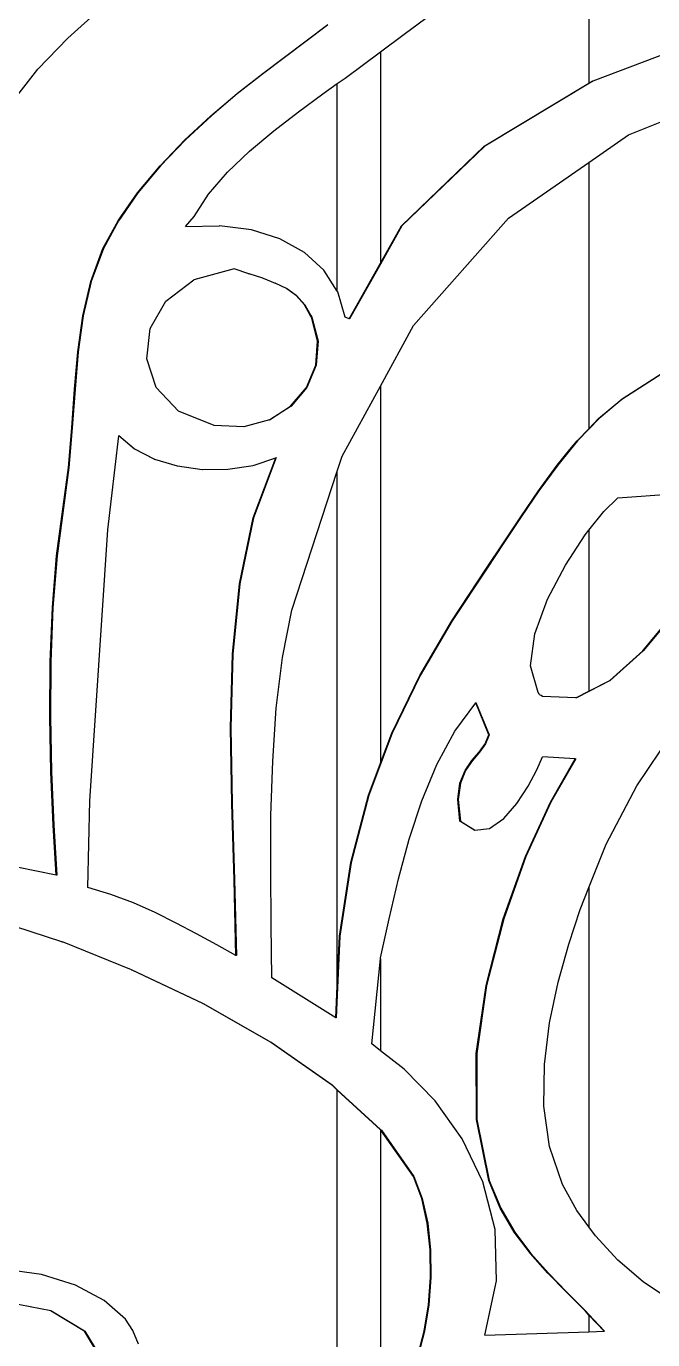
# Model space of a CAD drawing. Header units: inches. Extents: x -2812 to 9774, y -15726 to -746.
# Drawn here: x 3026.01 to 3032.76, y -9111.15 to -9097.01 of the extents above; entities that cross this region are included whole.
import ezdxf

# ---------------------------------------------------------------- set-up
doc = ezdxf.new("R2010")
doc.units = ezdxf.units.IN
doc.header["$LTSCALE"] = 17
doc.header["$MEASUREMENT"] = 0
doc.layers.add('OUTLINE', color=1, linetype='Continuous', lineweight=25)

# ---------------------------------------------------------------- blocks, each defined once
blk = doc.blocks.new('kk')
for p, q in [((-1717.483, -2503.72), (-1717.483, -2505.557)), ((-1719.472, -2505.027), (-1718.81, -2504.538)), ((-1723.096, -2505.07), (-1722.739, -2504.753)), ((-1720.997, -2505.456), (-1720.297, -2504.928)), ((-1720.293, -2504.928), (-1720.993, -2505.456)), ((-1716.068, -2505.012), (-1717.441, -2505.535)), ((-1723.417, -2505.405), (-1723.096, -2505.07)), ((-1719.728, -2505.217), (-1719.472, -2505.027)), ((-1720.109, -2505.5), (-1719.728, -2505.217)), ((-1719.728, -2505.217), (-1719.728, -2507.495)), ((-1723.644, -2505.697), (-1723.417, -2505.405)), ((-1721.272, -2505.667), (-1720.997, -2505.456)), ((-1720.993, -2505.456), (-1721.267, -2505.667)), ((-1720.997, -2505.456), (-1720.993, -2505.456)), ((-1720.35, -2505.672), (-1720.193, -2505.56)), ((-1720.193, -2505.56), (-1720.109, -2505.5)), ((-1720.193, -2507.793), (-1720.193, -2505.56)), ((-1718.609, -2506.234), (-1717.483, -2505.557)), ((-1717.441, -2505.535), (-1718.604, -2506.234)), ((-1717.483, -2505.557), (-1717.446, -2505.535)), ((-1717.446, -2505.535), (-1717.441, -2505.535)), ((-1717.055, -2506.112), (-1715.466, -2505.469)), ((-1721.554, -2505.906), (-1721.272, -2505.667)), ((-1721.267, -2505.667), (-1721.549, -2505.906)), ((-1721.272, -2505.667), (-1721.267, -2505.667)), ((-1720.61, -2505.863), (-1720.35, -2505.672)), ((-1720.877, -2506.068), (-1720.61, -2505.863)), ((-1721.834, -2506.167), (-1721.554, -2505.906)), ((-1721.549, -2505.906), (-1721.829, -2506.167)), ((-1721.554, -2505.906), (-1721.549, -2505.906)), ((-1721.137, -2506.286), (-1720.877, -2506.068)), ((-1717.483, -2506.409), (-1717.055, -2506.112)), ((-1721.834, -2506.167), (-1722.101, -2506.446)), ((-1721.829, -2506.167), (-1722.096, -2506.446)), ((-1721.834, -2506.167), (-1721.829, -2506.167)), ((-1721.375, -2506.514), (-1721.137, -2506.286)), ((-1719.501, -2507.092), (-1718.609, -2506.234)), ((-1718.604, -2506.234), (-1719.496, -2507.092)), ((-1718.609, -2506.234), (-1718.604, -2506.234)), ((-1718.349, -2507.01), (-1717.483, -2506.409)), ((-1717.483, -2506.409), (-1717.483, -2509.275)), ((-1722.344, -2506.737), (-1722.101, -2506.446)), ((-1722.096, -2506.446), (-1722.339, -2506.737)), ((-1722.101, -2506.446), (-1722.096, -2506.446)), ((-1721.578, -2506.75), (-1721.375, -2506.514)), ((-1722.524, -2506.995), (-1722.344, -2506.737)), ((-1722.339, -2506.737), (-1722.521, -2506.997)), ((-1722.344, -2506.737), (-1722.339, -2506.737)), ((-1721.733, -2506.992), (-1721.578, -2506.75)), ((-1721.829, -2507.1), (-1721.733, -2506.992)), ((-1722.717, -2507.337), (-1722.553, -2507.036)), ((-1722.548, -2507.036), (-1722.712, -2507.337)), ((-1722.553, -2507.036), (-1722.524, -2506.995)), ((-1722.553, -2507.036), (-1722.548, -2507.036)), ((-1722.521, -2506.997), (-1722.548, -2507.036)), ((-1722.521, -2506.997), (-1722.524, -2506.995)), ((-1721.829, -2507.1), (-1721.464, -2507.09)), ((-1721.464, -2507.09), (-1721.46, -2507.09)), ((-1721.117, -2507.135), (-1721.46, -2507.09)), ((-1720.81, -2507.233), (-1721.117, -2507.135)), ((-1719.728, -2507.495), (-1719.501, -2507.092)), ((-1719.496, -2507.092), (-1719.728, -2507.503)), ((-1719.501, -2507.092), (-1719.496, -2507.092)), ((-1719.37, -2508.164), (-1718.349, -2507.01)), ((-1720.547, -2507.378), (-1720.81, -2507.233)), ((-1722.848, -2507.69), (-1722.717, -2507.337)), ((-1722.712, -2507.337), (-1722.843, -2507.69)), ((-1722.717, -2507.337), (-1722.712, -2507.337)), ((-1720.336, -2507.569), (-1720.547, -2507.378)), ((-1721.303, -2507.554), (-1721.736, -2507.672)), ((-1721.145, -2507.608), (-1721.303, -2507.554)), ((-1720.065, -2508.093), (-1719.728, -2507.495)), ((-1719.728, -2507.503), (-1720.061, -2508.094)), ((-1719.728, -2507.495), (-1719.728, -2507.503)), ((-1722.933, -2508.061), (-1722.848, -2507.69)), ((-1722.843, -2507.69), (-1722.929, -2508.061)), ((-1722.848, -2507.69), (-1722.843, -2507.69)), ((-1722.039, -2507.901), (-1721.736, -2507.672)), ((-1721.145, -2507.608), (-1721.14, -2507.608)), ((-1720.996, -2507.656), (-1721.14, -2507.608)), ((-1720.996, -2507.656), (-1720.991, -2507.656)), ((-1720.991, -2507.656), (-1720.861, -2507.707)), ((-1720.193, -2507.793), (-1720.336, -2507.569)), ((-1720.741, -2507.767), (-1720.861, -2507.707)), ((-1720.861, -2507.707), (-1720.857, -2507.707)), ((-1720.857, -2507.707), (-1720.736, -2507.767)), ((-1720.741, -2507.767), (-1720.736, -2507.767)), ((-1720.636, -2507.843), (-1720.741, -2507.767)), ((-1720.736, -2507.767), (-1720.631, -2507.843)), ((-1720.187, -2507.802), (-1720.193, -2507.793)), ((-1720.109, -2508.073), (-1720.187, -2507.802)), ((-1722.209, -2508.198), (-1722.039, -2507.901)), ((-1720.636, -2507.843), (-1720.631, -2507.843)), ((-1720.546, -2507.943), (-1720.636, -2507.843)), ((-1720.631, -2507.843), (-1720.541, -2507.943)), ((-1720.546, -2507.943), (-1720.541, -2507.943)), ((-1720.483, -2508.053), (-1720.546, -2507.943)), ((-1720.541, -2507.943), (-1720.477, -2508.056)), ((-1722.987, -2508.449), (-1722.933, -2508.061)), ((-1722.929, -2508.061), (-1722.982, -2508.449)), ((-1722.933, -2508.061), (-1722.929, -2508.061)), ((-1720.477, -2508.056), (-1720.483, -2508.053)), ((-1720.472, -2508.073), (-1720.483, -2508.053)), ((-1720.477, -2508.056), (-1720.467, -2508.073)), ((-1720.472, -2508.073), (-1720.467, -2508.073)), ((-1720.404, -2508.333), (-1720.472, -2508.073)), ((-1720.467, -2508.073), (-1720.399, -2508.333)), ((-1720.065, -2508.093), (-1720.109, -2508.073)), ((-1720.061, -2508.094), (-1720.065, -2508.093)), ((-1722.245, -2508.523), (-1722.209, -2508.198)), ((-1719.728, -2508.817), (-1719.37, -2508.164)), ((-1720.425, -2508.592), (-1720.404, -2508.333)), ((-1720.399, -2508.333), (-1720.42, -2508.592)), ((-1720.404, -2508.333), (-1720.399, -2508.333)), ((-1723.022, -2508.851), (-1722.987, -2508.449)), ((-1722.982, -2508.449), (-1723.017, -2508.851)), ((-1722.987, -2508.449), (-1722.982, -2508.449)), ((-1722.143, -2508.833), (-1722.245, -2508.523)), ((-1720.525, -2508.832), (-1720.425, -2508.592)), ((-1720.42, -2508.592), (-1720.521, -2508.832)), ((-1720.425, -2508.592), (-1720.42, -2508.592)), ((-1717.127, -2508.959), (-1716.508, -2508.559)), ((-1716.503, -2508.559), (-1717.123, -2508.959)), ((-1720.695, -2509.034), (-1720.525, -2508.832)), ((-1720.521, -2508.832), (-1720.69, -2509.034)), ((-1720.525, -2508.832), (-1720.521, -2508.832)), ((-1720.141, -2509.571), (-1719.728, -2508.817)), ((-1719.728, -2508.817), (-1719.728, -2512.875)), ((-1723.052, -2509.266), (-1723.022, -2508.851)), ((-1723.017, -2508.851), (-1723.047, -2509.266)), ((-1723.022, -2508.851), (-1723.017, -2508.851)), ((-1721.902, -2509.086), (-1722.143, -2508.833)), ((-1717.378, -2509.167), (-1717.127, -2508.959)), ((-1717.123, -2508.959), (-1717.374, -2509.167)), ((-1717.127, -2508.959), (-1717.123, -2508.959)), ((-1721.518, -2509.24), (-1721.902, -2509.086)), ((-1720.924, -2509.181), (-1720.695, -2509.034)), ((-1720.69, -2509.034), (-1720.92, -2509.181)), ((-1720.695, -2509.034), (-1720.69, -2509.034)), ((-1721.199, -2509.256), (-1721.518, -2509.24)), ((-1720.924, -2509.181), (-1721.199, -2509.256)), ((-1720.924, -2509.181), (-1720.92, -2509.181)), ((-1717.374, -2509.167), (-1717.483, -2509.28)), ((-1717.483, -2509.275), (-1717.378, -2509.167)), ((-1717.378, -2509.167), (-1717.374, -2509.167)), ((-1723.089, -2509.692), (-1723.052, -2509.266)), ((-1723.047, -2509.266), (-1723.084, -2509.692)), ((-1723.052, -2509.266), (-1723.047, -2509.266)), ((-1722.665, -2510.364), (-1722.546, -2509.352)), ((-1722.546, -2509.352), (-1722.545, -2509.348)), ((-1722.38, -2509.492), (-1722.546, -2509.352)), ((-1722.545, -2509.348), (-1722.376, -2509.492)), ((-1717.609, -2509.406), (-1717.483, -2509.275)), ((-1717.483, -2509.28), (-1717.605, -2509.406)), ((-1717.483, -2509.275), (-1717.483, -2509.28)), ((-1722.38, -2509.492), (-1722.376, -2509.492)), ((-1722.165, -2509.602), (-1722.38, -2509.492)), ((-1722.376, -2509.492), (-1722.16, -2509.602)), ((-1717.824, -2509.667), (-1717.687, -2509.501)), ((-1717.684, -2509.502), (-1717.819, -2509.667)), ((-1717.687, -2509.501), (-1717.609, -2509.406)), ((-1717.684, -2509.502), (-1717.687, -2509.501)), ((-1717.605, -2509.406), (-1717.684, -2509.502)), ((-1717.609, -2509.406), (-1717.605, -2509.406)), ((-1722.165, -2509.602), (-1722.16, -2509.602)), ((-1722.16, -2509.602), (-1721.917, -2509.676)), ((-1721.917, -2509.676), (-1721.912, -2509.676)), ((-1721.912, -2509.676), (-1721.649, -2509.714)), ((-1721.37, -2509.712), (-1721.1, -2509.67)), ((-1721.1, -2509.67), (-1720.854, -2509.588)), ((-1721.098, -2510.236), (-1720.854, -2509.588)), ((-1720.849, -2509.586), (-1721.094, -2510.236)), ((-1720.854, -2509.588), (-1720.849, -2509.586)), ((-1720.193, -2509.731), (-1720.141, -2509.571)), ((-1718.025, -2509.943), (-1717.824, -2509.667)), ((-1717.819, -2509.667), (-1718.021, -2509.943)), ((-1717.824, -2509.667), (-1717.819, -2509.667)), ((-1723.216, -2510.644), (-1723.089, -2509.692)), ((-1723.084, -2509.692), (-1723.211, -2510.644)), ((-1723.089, -2509.692), (-1723.084, -2509.692)), ((-1721.649, -2509.714), (-1721.645, -2509.714)), ((-1721.645, -2509.714), (-1721.37, -2509.712)), ((-1720.682, -2511.229), (-1720.193, -2509.731)), ((-1720.193, -2515.272), (-1720.193, -2509.731)), ((-1718.217, -2510.225), (-1718.025, -2509.943)), ((-1718.021, -2509.943), (-1718.212, -2510.225)), ((-1718.025, -2509.943), (-1718.021, -2509.943)), ((-1717.322, -2510.165), (-1717.17, -2510.018)), ((-1717.17, -2510.018), (-1716.573, -2509.975)), ((-1721.247, -2510.946), (-1721.098, -2510.236)), ((-1721.094, -2510.236), (-1721.243, -2510.946)), ((-1721.098, -2510.236), (-1721.094, -2510.236)), ((-1718.402, -2510.505), (-1718.217, -2510.225)), ((-1718.212, -2510.225), (-1718.398, -2510.505)), ((-1718.217, -2510.225), (-1718.212, -2510.225)), ((-1717.483, -2510.368), (-1717.322, -2510.165)), ((-1722.856, -2513.283), (-1722.665, -2510.364)), ((-1717.522, -2510.417), (-1717.483, -2510.368)), ((-1717.483, -2510.368), (-1717.483, -2512.101)), ((-1718.584, -2510.775), (-1718.402, -2510.505)), ((-1718.398, -2510.505), (-1718.58, -2510.775)), ((-1718.402, -2510.505), (-1718.398, -2510.505)), ((-1717.736, -2510.743), (-1717.522, -2510.417)), ((-1723.26, -2511.201), (-1723.216, -2510.644)), ((-1723.211, -2510.644), (-1723.255, -2511.201)), ((-1723.216, -2510.644), (-1723.211, -2510.644)), ((-1718.96, -2511.343), (-1718.584, -2510.775)), ((-1718.58, -2510.775), (-1718.955, -2511.343)), ((-1718.584, -2510.775), (-1718.58, -2510.775)), ((-1717.929, -2511.109), (-1717.736, -2510.743)), ((-1721.322, -2511.704), (-1721.247, -2510.946)), ((-1721.243, -2510.946), (-1721.317, -2511.704)), ((-1721.247, -2510.946), (-1721.243, -2510.946)), ((-1723.283, -2511.784), (-1723.26, -2511.201)), ((-1723.255, -2511.201), (-1723.278, -2511.784)), ((-1723.26, -2511.201), (-1723.255, -2511.201)), ((-1720.782, -2511.738), (-1720.682, -2511.229)), ((-1718.066, -2511.482), (-1717.929, -2511.109)), ((-1719.304, -2511.931), (-1718.96, -2511.343)), ((-1718.955, -2511.343), (-1719.299, -2511.931)), ((-1718.96, -2511.343), (-1718.955, -2511.343)), ((-1716.903, -2511.667), (-1716.574, -2511.273)), ((-1716.569, -2511.273), (-1716.898, -2511.667)), ((-1718.111, -2511.829), (-1718.066, -2511.482)), ((-1723.287, -2512.378), (-1723.283, -2511.784)), ((-1723.283, -2511.784), (-1723.278, -2511.784)), ((-1723.278, -2511.784), (-1723.282, -2512.378)), ((-1721.343, -2512.497), (-1721.322, -2511.704)), ((-1721.317, -2511.704), (-1721.338, -2512.497)), ((-1721.322, -2511.704), (-1721.317, -2511.704)), ((-1720.849, -2512.283), (-1720.782, -2511.738)), ((-1717.257, -2511.987), (-1716.903, -2511.667)), ((-1716.898, -2511.667), (-1717.252, -2511.987)), ((-1716.903, -2511.667), (-1716.898, -2511.667)), ((-1719.606, -2512.553), (-1719.304, -2511.931)), ((-1719.299, -2511.931), (-1719.602, -2512.553)), ((-1719.304, -2511.931), (-1719.299, -2511.931)), ((-1718.03, -2512.116), (-1718.111, -2511.829)), ((-1717.252, -2511.987), (-1717.483, -2512.103)), ((-1717.483, -2512.101), (-1717.257, -2511.987)), ((-1717.257, -2511.987), (-1717.252, -2511.987)), ((-1718.702, -2512.228), (-1718.699, -2512.224)), ((-1718.699, -2512.224), (-1718.556, -2512.57)), ((-1718.02, -2512.129), (-1718.03, -2512.116)), ((-1718.014, -2512.137), (-1718.02, -2512.129)), ((-1718.006, -2512.144), (-1718.014, -2512.137)), ((-1717.998, -2512.149), (-1718.006, -2512.144)), ((-1717.983, -2512.159), (-1717.998, -2512.149)), ((-1717.622, -2512.171), (-1717.983, -2512.159)), ((-1717.622, -2512.171), (-1717.483, -2512.101)), ((-1717.618, -2512.172), (-1717.622, -2512.171)), ((-1717.483, -2512.103), (-1717.618, -2512.172)), ((-1717.483, -2512.101), (-1717.483, -2512.103)), ((-1720.888, -2512.853), (-1720.849, -2512.283)), ((-1718.927, -2512.533), (-1718.702, -2512.228)), ((-1718.561, -2512.57), (-1718.702, -2512.228)), ((-1723.287, -2512.378), (-1723.282, -2512.378)), ((-1723.276, -2512.969), (-1723.287, -2512.378)), ((-1723.282, -2512.378), (-1723.271, -2512.969)), ((-1721.343, -2512.497), (-1721.338, -2512.497)), ((-1721.329, -2513.311), (-1721.343, -2512.497)), ((-1721.338, -2512.497), (-1721.325, -2513.311)), ((-1719.602, -2512.553), (-1719.853, -2513.22)), ((-1719.728, -2512.875), (-1719.606, -2512.553)), ((-1719.606, -2512.553), (-1719.602, -2512.553)), ((-1719.119, -2512.889), (-1718.927, -2512.533)), ((-1718.6, -2512.669), (-1718.561, -2512.57)), ((-1718.556, -2512.57), (-1718.595, -2512.669)), ((-1718.561, -2512.57), (-1718.556, -2512.57)), ((-1716.968, -2513.121), (-1716.591, -2512.56)), ((-1718.742, -2512.849), (-1718.666, -2512.758)), ((-1718.661, -2512.758), (-1718.738, -2512.849)), ((-1718.666, -2512.758), (-1718.6, -2512.669)), ((-1718.666, -2512.758), (-1718.661, -2512.758)), ((-1718.595, -2512.669), (-1718.661, -2512.758)), ((-1718.6, -2512.669), (-1718.595, -2512.669)), ((-1720.907, -2513.438), (-1720.888, -2512.853)), ((-1719.858, -2513.22), (-1719.728, -2512.875)), ((-1719.281, -2513.28), (-1719.119, -2512.889)), ((-1718.816, -2512.956), (-1718.742, -2512.849)), ((-1718.738, -2512.849), (-1718.812, -2512.956)), ((-1718.742, -2512.849), (-1718.738, -2512.849)), ((-1718.042, -2512.946), (-1717.983, -2512.808)), ((-1717.629, -2512.829), (-1717.983, -2512.808)), ((-1717.898, -2513.297), (-1717.629, -2512.829)), ((-1717.624, -2512.829), (-1717.893, -2513.297)), ((-1717.629, -2512.829), (-1717.624, -2512.829)), ((-1723.276, -2512.969), (-1723.271, -2512.969)), ((-1723.252, -2513.543), (-1723.276, -2512.969)), ((-1723.271, -2512.969), (-1723.247, -2513.543)), ((-1718.872, -2513.091), (-1718.816, -2512.956)), ((-1718.812, -2512.956), (-1718.867, -2513.091)), ((-1718.816, -2512.956), (-1718.812, -2512.956)), ((-1718.136, -2513.124), (-1718.042, -2512.946)), ((-1718.895, -2513.268), (-1718.872, -2513.091)), ((-1718.867, -2513.091), (-1718.89, -2513.268)), ((-1718.872, -2513.091), (-1718.867, -2513.091)), ((-1718.258, -2513.309), (-1718.136, -2513.124)), ((-1717.296, -2513.747), (-1716.968, -2513.121)), ((-1722.88, -2514.213), (-1722.856, -2513.283)), ((-1721.329, -2513.311), (-1721.325, -2513.311)), ((-1721.303, -2514.132), (-1721.329, -2513.311)), ((-1721.325, -2513.311), (-1721.298, -2514.132)), ((-1720.048, -2513.945), (-1719.858, -2513.22)), ((-1719.853, -2513.22), (-1720.044, -2513.945)), ((-1719.858, -2513.22), (-1719.853, -2513.22)), ((-1719.417, -2513.694), (-1719.281, -2513.28)), ((-1718.895, -2513.268), (-1718.89, -2513.268)), ((-1718.871, -2513.499), (-1718.895, -2513.268)), ((-1718.89, -2513.268), (-1718.867, -2513.499)), ((-1718.4, -2513.471), (-1718.258, -2513.309)), ((-1718.165, -2513.882), (-1717.898, -2513.297)), ((-1717.893, -2513.297), (-1718.161, -2513.882)), ((-1717.898, -2513.297), (-1717.893, -2513.297)), ((-1720.91, -2514.028), (-1720.907, -2513.438)), ((-1718.553, -2513.578), (-1718.4, -2513.471)), ((-1723.252, -2513.543), (-1723.247, -2513.543)), ((-1723.219, -2514.082), (-1723.252, -2513.543)), ((-1723.247, -2513.543), (-1723.214, -2514.083)), ((-1718.871, -2513.499), (-1718.867, -2513.499)), ((-1718.716, -2513.598), (-1718.871, -2513.499)), ((-1718.867, -2513.499), (-1718.712, -2513.598)), ((-1718.716, -2513.598), (-1718.712, -2513.598)), ((-1718.712, -2513.598), (-1718.553, -2513.578)), ((-1719.533, -2514.121), (-1719.417, -2513.694)), ((-1717.483, -2514.215), (-1717.296, -2513.747)), ((-1718.405, -2514.551), (-1718.165, -2513.882)), ((-1718.161, -2513.882), (-1718.4, -2514.551)), ((-1718.165, -2513.882), (-1718.161, -2513.882)), ((-1723.219, -2514.082), (-1723.644, -2513.994)), ((-1720.905, -2514.615), (-1720.91, -2514.028)), ((-1720.169, -2514.74), (-1720.048, -2513.945)), ((-1720.044, -2513.945), (-1720.164, -2514.74)), ((-1720.048, -2513.945), (-1720.044, -2513.945)), ((-1723.214, -2514.083), (-1723.219, -2514.082)), ((-1721.303, -2514.132), (-1721.298, -2514.132)), ((-1721.284, -2514.946), (-1721.303, -2514.132)), ((-1721.298, -2514.132), (-1721.279, -2514.948)), ((-1719.634, -2514.55), (-1719.533, -2514.121)), ((-1722.63, -2514.289), (-1722.88, -2514.213)), ((-1722.389, -2514.381), (-1722.63, -2514.289)), ((-1717.577, -2514.451), (-1717.483, -2514.215)), ((-1717.483, -2514.215), (-1717.483, -2517.869)), ((-1722.155, -2514.485), (-1722.389, -2514.381)), ((-1721.928, -2514.597), (-1722.155, -2514.485)), ((-1717.698, -2514.823), (-1717.577, -2514.451)), ((-1723.158, -2514.8), (-1723.835, -2514.581)), ((-1721.708, -2514.714), (-1721.928, -2514.597)), ((-1720.897, -2515.186), (-1720.905, -2514.615)), ((-1719.726, -2514.97), (-1719.634, -2514.55)), ((-1718.59, -2515.269), (-1718.405, -2514.551)), ((-1718.4, -2514.551), (-1718.586, -2515.269)), ((-1718.405, -2514.551), (-1718.4, -2514.551)), ((-1721.491, -2514.833), (-1721.708, -2514.714)), ((-1720.164, -2514.74), (-1720.193, -2515.373)), ((-1720.193, -2515.272), (-1720.169, -2514.74)), ((-1720.169, -2514.74), (-1720.164, -2514.74)), ((-1723.158, -2514.8), (-1723.153, -2514.8)), ((-1722.409, -2515.099), (-1723.153, -2514.8)), ((-1721.284, -2514.946), (-1721.491, -2514.833)), ((-1717.813, -2515.234), (-1717.698, -2514.823)), ((-1721.279, -2514.948), (-1721.284, -2514.946)), ((-1719.822, -2515.899), (-1719.728, -2514.981)), ((-1719.728, -2514.981), (-1719.726, -2514.97)), ((-1719.728, -2514.981), (-1719.728, -2515.972)), ((-1721.642, -2515.465), (-1722.409, -2515.099)), ((-1722.409, -2515.099), (-1722.404, -2515.099)), ((-1722.404, -2515.099), (-1721.637, -2515.465)), ((-1720.209, -2515.616), (-1720.897, -2515.186)), ((-1720.209, -2515.616), (-1720.193, -2515.272)), ((-1720.193, -2515.373), (-1720.193, -2515.272)), ((-1718.696, -2516.001), (-1718.59, -2515.269)), ((-1718.586, -2515.269), (-1718.691, -2516.001)), ((-1718.59, -2515.269), (-1718.586, -2515.269)), ((-1717.906, -2515.67), (-1717.813, -2515.234)), ((-1720.905, -2515.884), (-1721.642, -2515.465)), ((-1721.642, -2515.465), (-1721.637, -2515.465)), ((-1721.637, -2515.465), (-1720.901, -2515.884)), ((-1720.193, -2515.373), (-1720.204, -2515.618)), ((-1720.204, -2515.618), (-1720.209, -2515.616)), ((-1717.962, -2516.119), (-1717.906, -2515.67)), ((-1720.249, -2516.343), (-1720.905, -2515.884)), ((-1720.905, -2515.884), (-1720.901, -2515.884)), ((-1720.901, -2515.884), (-1720.244, -2516.343)), ((-1719.728, -2515.972), (-1719.822, -2515.899)), ((-1719.472, -2516.169), (-1719.728, -2515.972)), ((-1718.696, -2516.001), (-1718.691, -2516.001)), ((-1718.695, -2516.713), (-1718.696, -2516.001)), ((-1718.691, -2516.001), (-1718.69, -2516.713)), ((-1719.14, -2516.512), (-1719.472, -2516.169)), ((-1717.968, -2516.568), (-1717.962, -2516.119)), ((-1720.249, -2516.343), (-1720.244, -2516.343)), ((-1720.193, -2516.395), (-1720.249, -2516.343)), ((-1720.244, -2516.343), (-1720.193, -2516.391)), ((-1720.193, -2516.395), (-1720.193, -2516.391)), ((-1720.193, -2516.391), (-1719.728, -2516.819)), ((-1720.193, -2519.705), (-1720.193, -2516.395)), ((-1719.728, -2516.823), (-1720.193, -2516.395)), ((-1718.849, -2516.919), (-1719.14, -2516.512)), ((-1717.908, -2517.004), (-1717.968, -2516.568)), ((-1718.695, -2516.713), (-1718.69, -2516.713)), ((-1718.561, -2517.37), (-1718.695, -2516.713)), ((-1718.69, -2516.713), (-1718.556, -2517.37)), ((-1719.728, -2516.819), (-1719.728, -2516.823)), ((-1719.728, -2516.819), (-1719.717, -2516.828)), ((-1719.728, -2516.823), (-1719.728, -2520.155)), ((-1719.722, -2516.828), (-1719.728, -2516.823)), ((-1719.722, -2516.828), (-1719.717, -2516.828)), ((-1719.373, -2517.326), (-1719.722, -2516.828)), ((-1719.717, -2516.828), (-1719.368, -2517.326)), ((-1718.625, -2517.382), (-1718.849, -2516.919)), ((-1717.768, -2517.413), (-1717.908, -2517.004)), ((-1719.373, -2517.326), (-1719.368, -2517.326)), ((-1719.283, -2517.562), (-1719.373, -2517.326)), ((-1719.368, -2517.326), (-1719.278, -2517.562)), ((-1718.493, -2517.895), (-1718.625, -2517.382)), ((-1718.437, -2517.665), (-1718.561, -2517.37)), ((-1718.561, -2517.37), (-1718.556, -2517.37)), ((-1718.556, -2517.37), (-1718.433, -2517.665)), ((-1717.613, -2517.691), (-1717.768, -2517.413)), ((-1719.283, -2517.562), (-1719.278, -2517.562)), ((-1719.223, -2517.829), (-1719.283, -2517.562)), ((-1719.278, -2517.562), (-1719.218, -2517.829)), ((-1718.437, -2517.665), (-1718.433, -2517.665)), ((-1718.286, -2517.924), (-1718.437, -2517.665)), ((-1718.433, -2517.665), (-1718.282, -2517.924)), ((-1717.483, -2517.869), (-1717.613, -2517.691)), ((-1719.192, -2518.116), (-1719.223, -2517.829)), ((-1719.223, -2517.829), (-1719.218, -2517.829)), ((-1719.218, -2517.829), (-1719.187, -2518.116)), ((-1717.412, -2517.965), (-1717.483, -2517.869)), ((-1718.477, -2518.448), (-1718.493, -2517.895)), ((-1718.286, -2517.924), (-1718.282, -2517.924)), ((-1718.113, -2518.155), (-1718.286, -2517.924)), ((-1718.282, -2517.924), (-1718.108, -2518.155)), ((-1717.172, -2518.225), (-1717.412, -2517.965)), ((-1719.192, -2518.116), (-1719.187, -2518.116)), ((-1719.188, -2518.413), (-1719.192, -2518.116)), ((-1719.187, -2518.116), (-1719.184, -2518.413)), ((-1718.113, -2518.155), (-1718.108, -2518.155)), ((-1717.924, -2518.368), (-1718.113, -2518.155)), ((-1718.108, -2518.155), (-1717.919, -2518.368)), ((-1716.898, -2518.461), (-1717.172, -2518.225)), ((-1723.377, -2518.382), (-1723.769, -2518.325)), ((-1723.013, -2518.496), (-1723.377, -2518.382)), ((-1719.21, -2518.708), (-1719.188, -2518.413)), ((-1719.184, -2518.413), (-1719.206, -2518.708)), ((-1719.188, -2518.413), (-1719.184, -2518.413)), ((-1717.924, -2518.368), (-1717.919, -2518.368)), ((-1717.724, -2518.572), (-1717.924, -2518.368)), ((-1717.919, -2518.368), (-1717.719, -2518.572)), ((-1722.703, -2518.659), (-1723.013, -2518.496)), ((-1718.604, -2519.034), (-1718.477, -2518.448)), ((-1717.724, -2518.572), (-1717.719, -2518.572)), ((-1717.599, -2518.697), (-1717.724, -2518.572)), ((-1717.719, -2518.572), (-1717.596, -2518.696)), ((-1716.595, -2518.663), (-1716.898, -2518.461)), ((-1723.278, -2518.772), (-1723.722, -2518.684)), ((-1722.474, -2518.862), (-1722.703, -2518.659)), ((-1719.256, -2518.991), (-1719.21, -2518.708)), ((-1719.206, -2518.708), (-1719.252, -2518.991)), ((-1719.21, -2518.708), (-1719.206, -2518.708)), ((-1717.596, -2518.696), (-1717.599, -2518.697)), ((-1717.52, -2518.776), (-1717.599, -2518.697)), ((-1717.596, -2518.696), (-1717.516, -2518.776)), ((-1722.915, -2518.992), (-1723.278, -2518.772)), ((-1723.278, -2518.772), (-1723.274, -2518.772)), ((-1723.274, -2518.772), (-1722.91, -2518.992)), ((-1722.394, -2518.985), (-1722.474, -2518.862)), ((-1717.52, -2518.776), (-1717.516, -2518.776)), ((-1717.483, -2518.817), (-1717.52, -2518.776)), ((-1717.516, -2518.776), (-1717.483, -2518.812)), ((-1717.483, -2518.812), (-1717.483, -2518.817)), ((-1717.483, -2518.812), (-1717.314, -2518.991)), ((-1717.483, -2518.817), (-1717.483, -2518.997)), ((-1717.318, -2518.991), (-1717.483, -2518.817)), ((-1722.915, -2518.992), (-1722.91, -2518.992)), ((-1722.717, -2519.319), (-1722.915, -2518.992)), ((-1722.91, -2518.992), (-1722.712, -2519.319)), ((-1722.335, -2519.132), (-1722.394, -2518.985)), ((-1719.325, -2519.251), (-1719.256, -2518.991)), ((-1719.252, -2518.991), (-1719.32, -2519.251)), ((-1719.256, -2518.991), (-1719.252, -2518.991)), ((-1718.604, -2519.034), (-1717.483, -2518.997)), ((-1717.483, -2518.997), (-1717.318, -2518.991)), ((-1717.318, -2518.991), (-1717.314, -2518.991))]:
    blk.add_line(p, q)

msp = doc.modelspace()

# ---------------------------------------------------------------- block references
at = {"layer": 'OUTLINE'}
msp.add_blockref('kk', (4749.555, -6592.063), dxfattribs=at)

doc.saveas('drawing.dxf')
